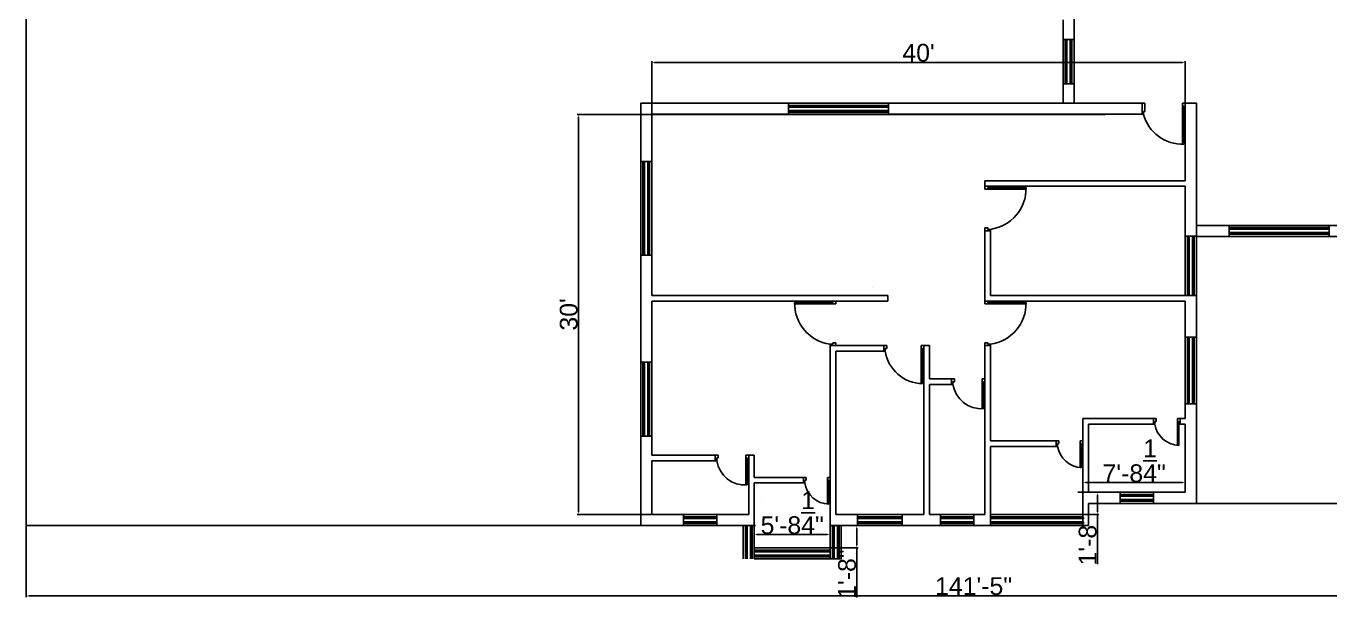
# Model space of a CAD drawing. Header units: inches. Extents: x 7 to 8291, y 3 to 1714.
# Drawn here: x 5171 to 6344, y 240 to 757 of the extents above; entities that cross this region are included whole.
import ezdxf

# ---------------------------------------------------------------- set-up
doc = ezdxf.new("R2010")
doc.units = ezdxf.units.IN
doc.header["$MEASUREMENT"] = 0
doc.layers.add('doors', color=6, linetype='Continuous')
doc.layers.add('windows', color=40, linetype='Continuous')
doc.styles.get("Standard").update_dxf_attribs({"font": 'arial.ttf'})
doc.dimstyles.new('dim', dxfattribs={"dimtxt": 16, "dimasz": 2.5, "dimexe": 1.25, "dimexo": 0.625, "dimtad": 1, "dimlunit": 4, "dimtxsty": 'Standard', "dimcen": 2.5, "dimadec": 0, "dimazin": 0, "dimtfac": 1, "dimtmove": 0, "dimatfit": 3, "dimfxl": 1, "dimarcsym": 0})

# ---------------------------------------------------------------- blocks, each defined once
blk = doc.blocks.new('*D3')
at = {"color": 0, "lineweight": -2, "transparency": 16777216}
for p, q in [((5171.1, 307.2), (5171.1, 243.3)), ((6868.1, 307.2), (6868.1, 243.3)), ((6865.6, 244.5), (5173.6, 244.5))]:
    blk.add_line(p, q, dxfattribs=at)
at = {"color": 0, "transparency": 16777216}
for points in [[(5173.6, 244.9), (5173.6, 244.1), (5171.1, 244.5)], [(6865.6, 244.9), (6865.6, 244.1), (6868.1, 244.5)]]:
    blk.add_solid(points, dxfattribs=at)
at = {"layer": 'Defpoints', "color": 0, "transparency": 16777216}
for p in [(5171.1, 307.8), (6868.1, 307.8), (5171.1, 244.5)]:
    blk.add_point(p, dxfattribs=at)
at = {"color": 0, "transparency": 16777216, "insert": (6023.6, 253.3), "char_height": 16, "attachment_point": 5}
blk.add_mtext('141\'-5"', dxfattribs=at)
blk = doc.blocks.new('*D4')
at = {"color": 0, "lineweight": -2, "transparency": 16777216}
for p, q in [((5733.5, 677.8), (5667, 677.8)), ((5668.2, 675.3), (5668.2, 320.3)), ((5733.5, 317.8), (5667, 317.8))]:
    blk.add_line(p, q, dxfattribs=at)
at = {"color": 0, "transparency": 16777216}
for points in [[(5667.8, 675.3), (5668.6, 675.3), (5668.2, 677.8)], [(5667.8, 320.3), (5668.6, 320.3), (5668.2, 317.8)]]:
    blk.add_solid(points, dxfattribs=at)
at = {"layer": 'Defpoints', "color": 0, "transparency": 16777216}
for p in [(5734.1, 677.8), (5668.2, 317.8), (5734.1, 317.8)]:
    blk.add_point(p, dxfattribs=at)
at = {"color": 0, "transparency": 16777216, "insert": (5659.4, 497.8), "char_height": 16, "attachment_point": 5, "rotation": 90}
blk.add_mtext("30'", dxfattribs=at)
blk = doc.blocks.new('*D5')
at = {"color": 0, "lineweight": -2, "transparency": 16777216}
for p, q in [((5734.1, 678.4), (5734.1, 725.6)), ((5736.6, 724.3), (6211.6, 724.3)), ((6214.1, 678.4), (6214.1, 725.5))]:
    blk.add_line(p, q, dxfattribs=at)
at = {"color": 0, "transparency": 16777216}
for points in [[(5736.6, 724.7), (5736.6, 723.9), (5734.1, 724.3)], [(6211.6, 724.7), (6211.6, 723.9), (6214.1, 724.3)]]:
    blk.add_solid(points, dxfattribs=at)
at = {"layer": 'Defpoints', "color": 0, "transparency": 16777216}
for p in [(6214.1, 724.3), (5734.1, 677.8), (6214.1, 677.8)]:
    blk.add_point(p, dxfattribs=at)
at = {"color": 0, "transparency": 16777216, "insert": (5974.1, 733.1), "char_height": 16, "attachment_point": 5, "rotation": 359.9979}
blk.add_mtext("40'", dxfattribs=at)
blk = doc.blocks.new('*D9')
at = {"color": 0, "lineweight": -2, "transparency": 16777216}
for p, q in [((5826.2, 307.2), (5826.2, 298.6)), ((5894.5, 307.2), (5894.5, 298.6)), ((5828.7, 299.9), (5892, 299.9))]:
    blk.add_line(p, q, dxfattribs=at)
at = {"color": 0, "transparency": 16777216}
for points in [[(5828.7, 300.3), (5828.7, 299.4), (5826.2, 299.9)], [(5892, 300.3), (5892, 299.4), (5894.5, 299.9)]]:
    blk.add_solid(points, dxfattribs=at)
at = {"layer": 'Defpoints', "color": 0, "transparency": 16777216}
for p in [(5826.2, 307.8), (5894.5, 307.8), (5894.5, 299.9)]:
    blk.add_point(p, dxfattribs=at)
at = {"color": 0, "transparency": 16777216, "insert": (5860.4, 319.3), "char_height": 16, "attachment_point": 5}
blk.add_mtext('5\'-8{\\H1x;\\S1/4;}"', dxfattribs=at)
blk = doc.blocks.new('*D10')
at = {"color": 0, "lineweight": -2, "transparency": 16777216}
for p, q in [((5895.2, 307.8), (5919.8, 307.8)), ((5918.5, 305.3), (5918.5, 290.3)), ((5895.2, 287.8), (5919.8, 287.8)), ((5918.5, 287.8), (5918.5, 243))]:
    blk.add_line(p, q, dxfattribs=at)
at = {"color": 0, "transparency": 16777216}
for points in [[(5918.1, 305.3), (5919, 305.3), (5918.5, 307.8)], [(5918.1, 290.3), (5919, 290.3), (5918.5, 287.8)]]:
    blk.add_solid(points, dxfattribs=at)
at = {"layer": 'Defpoints', "color": 0, "transparency": 16777216}
for p in [(5894.5, 307.8), (5894.5, 287.8), (5918.5, 287.8)]:
    blk.add_point(p, dxfattribs=at)
at = {"color": 0, "transparency": 16777216, "insert": (5909.8, 264.2), "char_height": 16, "attachment_point": 5, "rotation": 90}
blk.add_mtext('1\'-8"', dxfattribs=at)
blk = doc.blocks.new('*D11')
at = {"color": 0, "lineweight": -2, "transparency": 16777216}
for p, q in [((6122, 338.4), (6122, 347.8)), ((6211.6, 346.6), (6124.5, 346.6)), ((6214.1, 338.4), (6214.1, 347.8))]:
    blk.add_line(p, q, dxfattribs=at)
at = {"color": 0, "transparency": 16777216}
for points in [[(6124.5, 347), (6124.5, 346.1), (6122, 346.6)], [(6211.6, 347), (6211.6, 346.1), (6214.1, 346.6)]]:
    blk.add_solid(points, dxfattribs=at)
at = {"layer": 'Defpoints', "color": 0, "transparency": 16777216}
for p in [(6122, 346.6), (6122, 337.8), (6214.1, 337.8)]:
    blk.add_point(p, dxfattribs=at)
at = {"color": 0, "transparency": 16777216, "insert": (6168.1, 366), "char_height": 16, "attachment_point": 5}
blk.add_mtext('7\'-8{\\H1x;\\S1/4;}"', dxfattribs=at)
blk = doc.blocks.new('*D12')
at = {"color": 0, "lineweight": -2, "transparency": 16777216}
for p, q in [((6122.7, 337.8), (6136.3, 337.8)), ((6135.1, 335.3), (6135.1, 320.3)), ((6122.7, 317.8), (6136.3, 317.8)), ((6135.1, 317.8), (6135.1, 273))]:
    blk.add_line(p, q, dxfattribs=at)
at = {"color": 0, "transparency": 16777216}
for points in [[(6134.7, 335.3), (6135.5, 335.3), (6135.1, 337.8)], [(6134.7, 320.3), (6135.5, 320.3), (6135.1, 317.8)]]:
    blk.add_solid(points, dxfattribs=at)
at = {"layer": 'Defpoints', "color": 0, "transparency": 16777216}
for p in [(6122.1, 337.8), (6122.1, 317.8), (6135.1, 317.8)]:
    blk.add_point(p, dxfattribs=at)
at = {"color": 0, "transparency": 16777216, "insert": (6126.3, 294.2), "char_height": 16, "attachment_point": 5, "rotation": 90}
blk.add_mtext('1\'-8"', dxfattribs=at)

msp = doc.modelspace()

# ---------------------------------------------------------------- linework, layer by layer
for p, q in [((5171.051, 307.804), (5171.051, 789.707)), ((6104.144, 754.689), (6104.144, 762.689)), ((6114.144, 687.786), (6114.144, 765.483)), ((6104.144, 687.786), (6104.144, 754.689)), ((5734.144, 687.786), (6104.144, 687.786)), ((5734.144, 687.786), (6104.144, 687.786)), ((5734.144, 687.786), (6094.144, 687.786)), ((5734.144, 687.786), (6094.144, 687.786)), ((6104.144, 687.786), (6114.144, 687.786)), ((6104.144, 687.786), (6114.144, 687.786)), ((6104.144, 687.786), (6114.144, 687.786)), ((6104.144, 687.786), (6114.144, 687.786)), ((6114.144, 687.786), (6176.624, 687.786)), ((6114.144, 687.786), (6176.624, 687.786)), ((6114.144, 687.786), (6176.624, 687.786)), ((6114.144, 687.786), (6176.624, 687.786)), ((6175.165, 687.786), (6114.144, 687.786)), ((6175.165, 687.786), (6114.144, 687.786)), ((6175.165, 687.786), (6114.144, 687.786)), ((6175.165, 677.804), (6175.165, 687.786)), ((6175.165, 677.804), (6175.165, 687.786)), ((6214.144, 677.804), (6214.144, 687.786)), ((5734.144, 514.747), (5734.144, 677.804)), ((5734.144, 514.747), (5734.144, 677.804)), ((5734.144, 677.804), (6175.165, 677.804)), ((5734.144, 677.786), (6142.144, 677.786)), ((5734.144, 677.786), (5887.095, 677.786)), ((5913.116, 677.786), (5913.116, 677.804)), ((6094.144, 677.786), (6094.144, 677.804)), ((6104.144, 677.786), (6104.144, 677.804)), ((6214.144, 618.1), (6214.144, 677.804)), ((6224.144, 677.786), (6224.144, 677.804)), ((6224.144, 677.786), (6224.144, 677.804)), ((6224.144, 677.786), (6224.144, 677.804)), ((6224.144, 677.786), (6224.144, 677.804)), ((6033.839, 618.1), (6033.839, 613.1)), ((6038.839, 618.1), (6033.839, 618.1)), ((6038.839, 613.1), (6033.839, 613.1)), ((6038.839, 618.1), (6214.144, 618.1)), ((6038.839, 613.1), (6214.144, 613.1)), ((6127.052, 613.325), (6122.052, 613.325)), ((6214.144, 514.747), (6214.144, 613.1)), ((6368.144, 577.786), (6224.144, 577.786)), ((6033.839, 573.081), (6033.839, 514.747)), ((6038.839, 573.081), (6033.839, 573.081)), ((6038.839, 514.747), (6038.839, 573.081)), ((6368.144, 567.786), (6224.144, 567.786)), ((6368.144, 567.786), (6224.144, 567.786)), ((5734.144, 514.747), (5946.342, 514.747)), ((5734.144, 371.156), (5734.144, 509.747)), ((5734.144, 371.156), (5734.144, 509.747)), ((5894.543, 509.747), (5734.144, 509.747)), ((5894.543, 509.747), (5899.543, 509.747)), ((5946.342, 509.747), (5899.543, 509.747)), ((5946.342, 514.747), (5946.342, 509.747)), ((5946.342, 512.247), (5946.342, 512.247)), ((6033.839, 509.747), (6033.839, 514.747)), ((6033.839, 509.747), (6038.839, 509.747)), ((6038.839, 514.747), (6214.144, 514.747)), ((6127.052, 509.747), (6038.839, 509.747)), ((6214.144, 509.747), (6127.052, 509.747)), ((6214.144, 404.07), (6214.144, 509.747)), ((5899.543, 469.732), (5894.543, 469.732)), ((5942.911, 469.732), (5899.543, 469.732)), ((5942.911, 469.732), (5899.543, 469.732)), ((5942.911, 464.732), (5942.911, 469.732)), ((5978.931, 439.798), (5978.931, 469.732)), ((5983.931, 469.732), (5978.931, 469.732)), ((5983.931, 469.732), (5978.931, 469.732)), ((5978.931, 464.732), (5978.931, 469.732)), ((5983.931, 439.798), (5983.931, 469.732)), ((5983.931, 439.798), (5983.931, 469.732)), ((6033.839, 469.727), (6033.839, 439.798)), ((6033.839, 469.727), (6033.839, 439.798)), ((6038.839, 469.727), (6033.839, 469.727)), ((6038.839, 384.07), (6038.839, 469.727)), ((6038.839, 384.07), (6038.839, 469.727)), ((5942.911, 464.732), (5899.543, 464.732)), ((5942.911, 464.732), (5899.543, 464.732)), ((5978.931, 356.042), (5978.931, 439.798)), ((5978.931, 356.042), (5978.931, 439.798)), ((6003.819, 439.798), (5983.931, 439.798)), ((6003.819, 439.798), (5983.931, 439.798)), ((5983.931, 317.804), (5983.931, 434.798)), ((6003.819, 434.798), (5983.931, 434.798)), ((5983.931, 317.804), (5983.931, 434.798)), ((6003.838, 439.798), (6001.338, 439.798)), ((6003.838, 439.798), (6001.338, 439.798)), ((6001.338, 434.798), (6002.588, 434.798)), ((6001.338, 434.798), (6002.588, 434.798)), ((6003.819, 434.798), (6003.819, 439.798)), ((6033.839, 434.798), (6033.839, 439.798)), ((6033.839, 434.798), (6033.839, 384.07)), ((6033.839, 434.798), (6033.839, 384.07)), ((6185.374, 404.07), (6122.052, 404.07)), ((6122.052, 384.07), (6122.052, 404.07)), ((6185.374, 404.07), (6127.052, 404.07)), ((6127.052, 399.07), (6127.052, 337.804)), ((6185.374, 399.07), (6127.052, 399.07)), ((6160.936, 398.977), (6160.936, 398.994)), ((6184.143, 404.07), (6181.643, 404.07)), ((6181.643, 399.07), (6182.893, 399.07)), ((6185.374, 399.07), (6185.374, 404.07)), ((6214.144, 404.07), (6209.461, 404.07)), ((6209.461, 399.07), (6209.461, 404.07)), ((6209.461, 399.07), (6214.144, 399.07)), ((6214.144, 337.804), (6214.144, 399.07)), ((6033.839, 384.07), (6033.839, 317.804)), ((6038.839, 384.07), (6097.965, 384.07)), ((6038.839, 317.804), (6038.839, 379.07)), ((6038.839, 379.07), (6097.965, 379.07)), ((6092.05, 384.07), (6089.55, 384.07)), ((6089.55, 379.07), (6090.8, 379.07)), ((6097.965, 384.07), (6097.965, 379.07)), ((6122.052, 379.07), (6122.052, 384.07)), ((6122.052, 379.07), (6122.052, 317.804)), ((5791.216, 371.156), (5734.144, 371.156)), ((5734.144, 317.804), (5734.144, 366.156)), ((5791.216, 366.156), (5734.144, 366.156)), ((5734.144, 317.804), (5734.144, 366.156)), ((5791.216, 366.156), (5791.216, 371.156)), ((5826.236, 371.156), (5821.236, 371.156)), ((5821.236, 366.156), (5821.236, 371.156)), ((5826.236, 351.156), (5826.236, 371.156)), ((5978.931, 356.042), (5978.931, 351.042)), ((5978.931, 356.042), (5978.931, 351.042)), ((5826.236, 351.156), (5870.456, 351.156)), ((5826.236, 346.156), (5870.456, 346.156)), ((5870.456, 351.156), (5870.456, 346.156)), ((5978.931, 317.804), (5978.931, 351.042)), ((5832.79, 333.254), (5832.79, 333.272)), ((6127.052, 337.804), (6117.295, 337.804)), ((6127.052, 337.804), (6214.144, 337.804)), ((6214.144, 337.804), (6188.777, 337.804)), ((5734.144, 317.804), (5821.236, 317.804)), ((5821.236, 320.304), (5821.236, 317.804)), ((5826.236, 307.804), (5826.236, 317.804)), ((5894.543, 307.804), (5894.543, 320.304)), ((5899.543, 317.804), (5978.931, 317.804)), ((5983.931, 317.804), (6033.839, 317.804)), ((6122.052, 317.804), (6038.839, 317.804)), ((6154.443, 327.804), (6127.052, 327.804)), ((6127.052, 327.804), (6127.052, 307.804)), ((6188.777, 327.804), (6154.443, 327.804)), ((6188.777, 327.804), (6224.144, 327.804)), ((6188.777, 327.804), (6224.144, 327.804)), ((6224.144, 327.804), (6368.144, 327.804)), ((5724.144, 307.804), (5171.051, 307.804)), ((5724.144, 307.804), (5816.236, 307.804)), ((5724.144, 307.804), (5816.236, 307.804)), ((5724.144, 307.804), (5816.236, 307.804)), ((5724.144, 307.804), (5816.236, 307.804)), ((5816.236, 307.804), (5816.236, 277.804)), ((5826.236, 307.804), (5826.236, 287.804)), ((5894.543, 307.804), (5894.543, 287.804)), ((5894.543, 307.804), (5894.543, 277.804)), ((5904.543, 307.804), (5904.543, 287.804)), ((5904.543, 307.804), (5904.543, 287.804)), ((6122.052, 307.804), (6127.052, 307.804)), ((5904.543, 287.804), (5904.543, 277.804)), ((5894.543, 277.804), (5904.543, 277.804)), ((5894.543, 277.804), (5904.543, 277.804))]:
    msp.add_line(p, q)
for points in [[(6104.144, 687.786), (5724.144, 687.786), (5724.144, 307.804), (5827.321, 307.804)], [(6104.144, 687.786), (5724.144, 687.786), (5724.144, 307.804), (5827.321, 307.804)], [(5816.236, 307.804), (5724.144, 307.804), (5724.144, 687.786), (6094.144, 687.786)], [(6094.144, 687.786), (5724.144, 687.786), (5724.144, 307.804), (5816.236, 307.804)], [(6094.144, 687.786), (5724.144, 687.786), (5724.144, 307.804), (5816.236, 307.804)], [(6094.144, 687.786), (5724.144, 687.786), (5724.144, 307.804), (5816.236, 307.804)], [(5816.236, 307.804), (5724.144, 307.804), (5724.144, 687.786), (6094.144, 687.786)], [(6094.144, 687.786), (5724.144, 687.786), (5724.144, 307.804), (5816.236, 307.804)], [(6094.144, 687.786), (5724.144, 687.786), (5724.144, 307.804), (5816.236, 307.804)], [(6094.144, 687.786), (5724.144, 687.786), (5724.144, 307.804), (5816.236, 307.804)], [(6176.624, 687.786), (6114.144, 687.786)], [(6176.624, 687.786), (6114.144, 687.786)], [(6176.624, 687.786), (6114.144, 687.786)], [(6176.624, 687.786), (6114.144, 687.786)], [(6176.624, 687.786), (6114.144, 687.786)], [(6176.624, 687.786), (6114.144, 687.786)], [(6176.624, 687.786), (6114.144, 687.786)], [(6176.624, 687.786), (6114.144, 687.786)], [(6211.644, 687.786), (6224.144, 687.786), (6224.144, 577.786)], [(6224.144, 327.804), (6224.144, 687.786), (6211.644, 687.786)], [(6224.144, 327.804), (6224.144, 687.786), (6211.644, 687.786)], [(6224.144, 327.804), (6224.144, 687.786), (6211.644, 687.786)], [(6224.144, 327.804), (6224.144, 687.786), (6211.644, 687.786)], [(6224.144, 327.804), (6224.144, 687.786), (6211.644, 687.786)], [(6224.144, 327.804), (6224.144, 687.786), (6211.644, 687.786)], [(6224.144, 327.804), (6224.144, 687.786), (6211.644, 687.786)], [(6224.144, 327.804), (6224.144, 687.786), (6211.644, 687.786)], [(6214.144, 687.786), (6224.144, 687.786), (6224.144, 327.804)], [(6224.144, 327.804), (6224.144, 687.786), (6214.144, 687.786)], [(6224.144, 327.804), (6224.144, 687.786), (6214.144, 687.786)], [(6224.144, 327.804), (6224.144, 687.786), (6214.144, 687.786)], [(6214.144, 687.786), (6224.144, 687.786), (6224.144, 327.804)], [(6224.144, 327.804), (6224.144, 687.786), (6214.144, 687.786)], [(6214.144, 687.786), (6224.144, 687.786), (6224.144, 327.804)], [(6224.144, 327.804), (6224.144, 687.786), (6214.144, 687.786)], [(6224.144, 327.804), (6224.144, 687.786), (6214.144, 687.786)], [(6224.144, 327.804), (6224.144, 687.786), (6214.144, 687.786)], [(5734.144, 514.747), (5734.144, 677.804), (6175.165, 677.804)], [(6142.144, 677.786), (5734.144, 677.786), (5734.144, 514.747)], [(6142.144, 677.786), (5734.144, 677.786), (5734.144, 514.747)], [(6214.144, 677.804), (6214.144, 618.1)], [(6214.144, 618.1), (6214.144, 677.786)], [(6214.144, 514.747), (6214.144, 613.1)], [(6214.144, 613.1), (6214.144, 514.747)], [(6214.144, 514.747), (6214.144, 613.1)], [(5734.144, 509.747), (5734.144, 371.156)], [(5734.144, 371.156), (5734.144, 509.747)], [(5734.144, 509.747), (5734.144, 371.156)], [(6214.144, 404.07), (6214.144, 509.747)], [(6214.144, 509.747), (6214.144, 404.07)], [(6214.144, 404.07), (6214.144, 509.747)], [(5894.543, 371.156), (5894.543, 469.732)], [(5894.543, 371.156), (5894.543, 469.732)], [(5899.543, 356.042), (5899.543, 464.732)], [(5899.543, 356.042), (5899.543, 464.732)], [(5724.144, 437.786), (5724.144, 307.804), (5816.236, 307.804)], [(5724.144, 437.786), (5724.144, 307.804), (5816.236, 307.804)], [(5724.144, 437.786), (5724.144, 307.804), (5816.236, 307.804)], [(5724.144, 437.786), (5724.144, 307.804), (5816.236, 307.804)], [(6214.144, 337.804), (6214.144, 399.07)], [(6214.144, 399.07), (6214.144, 337.804)], [(6214.144, 337.804), (6214.144, 399.07)], [(5734.144, 366.156), (5734.144, 317.804), (5821.236, 317.804)], [(5821.236, 317.804), (5734.144, 317.804), (5734.144, 366.156)], [(5734.144, 366.156), (5734.144, 317.804), (5821.236, 317.804)], [(5734.144, 366.156), (5734.144, 317.804), (5821.236, 317.804)], [(5734.144, 366.156), (5734.144, 317.804), (5821.236, 317.804)], [(5821.236, 320.304), (5821.236, 371.156)], [(5894.543, 320.304), (5894.543, 371.156)], [(5899.543, 317.804), (5899.543, 356.042)], [(5826.236, 317.804), (5826.236, 346.156)], [(5899.543, 317.804), (5978.931, 317.804)], [(5978.931, 317.804), (5899.543, 317.804)], [(5899.543, 317.804), (5978.931, 317.804)], [(5983.931, 317.804), (6033.839, 317.804)], [(6033.839, 317.804), (5983.931, 317.804)], [(5983.931, 317.804), (6033.839, 317.804)], [(6127.052, 307.804), (5904.543, 307.804)], [(5904.543, 307.804), (6127.052, 307.804)], [(5904.543, 307.804), (6127.052, 307.804)], [(5904.543, 307.804), (6127.052, 307.804)], [(5904.543, 307.804), (6122.052, 307.804)], [(5904.543, 307.804), (6122.052, 307.804)], [(5904.543, 307.804), (6122.052, 307.804)], [(5904.543, 307.804), (6122.052, 307.804)]]:
    msp.add_lwpolyline(points)
msp.add_arc((6178.144, 677.804), 36, 180, 180.027856)
at = {"layer": 'doors', "color": 215, "true_color": 0xa953a0}
for p, q in [((6175.165, 677.804), (6175.165, 687.786)), ((6175.165, 677.804), (6175.165, 687.786)), ((6177.665, 687.786), (6175.165, 687.786)), ((6177.665, 680.304), (6177.665, 687.786)), ((6211.644, 659.035), (6211.644, 687.786)), ((6211.644, 650.862), (6211.644, 687.786)), ((6211.644, 687.786), (6214.144, 687.786)), ((6212.894, 685.286), (6211.644, 685.286)), ((6212.894, 685.286), (6211.644, 685.286)), ((6212.894, 659.071), (6212.894, 685.286)), ((6212.894, 650.84), (6212.894, 685.286)), ((6214.144, 682.786), (6214.144, 687.786)), ((6175.165, 677.804), (6176.415, 677.804)), ((6176.415, 677.804), (6176.415, 680.304)), ((6176.415, 680.304), (6177.665, 680.304)), ((6038.839, 613.1), (6033.839, 613.1)), ((6033.839, 610.6), (6033.839, 613.1)), ((6033.839, 613.1), (6038.839, 613.1)), ((6033.839, 610.6), (6033.839, 613.1)), ((6038.839, 613.1), (6033.839, 613.1)), ((6062.59, 610.6), (6033.839, 610.6)), ((6070.763, 610.6), (6033.839, 610.6)), ((6062.554, 611.85), (6036.339, 611.85)), ((6036.339, 611.85), (6036.339, 610.6)), ((6070.785, 611.85), (6036.339, 611.85)), ((6036.339, 611.85), (6036.339, 610.6)), ((6038.839, 611.85), (6038.839, 613.1)), ((6038.839, 613.1), (6038.839, 611.85)), ((6036.339, 575.581), (6033.839, 575.581)), ((6033.839, 575.581), (6033.839, 573.081)), ((6036.339, 574.331), (6036.339, 575.581)), ((6038.839, 573.081), (6033.839, 573.081)), ((6038.839, 574.331), (6036.339, 574.331)), ((6038.839, 573.081), (6038.839, 574.331)), ((5862.596, 508.497), (5897.043, 508.497)), ((5862.619, 507.247), (5899.543, 507.247)), ((5870.791, 507.247), (5899.543, 507.247)), ((5870.828, 508.497), (5897.043, 508.497)), ((5894.543, 509.747), (5899.543, 509.747)), ((5897.043, 508.497), (5897.043, 507.247)), ((5897.043, 508.497), (5897.043, 507.247)), ((5899.543, 507.247), (5899.543, 509.747)), ((6033.839, 507.247), (6033.839, 509.747)), ((6038.839, 509.747), (6033.839, 509.747)), ((6062.59, 507.247), (6033.839, 507.247)), ((6070.763, 507.247), (6033.839, 507.247)), ((6062.554, 508.497), (6036.339, 508.497)), ((6036.339, 508.497), (6036.339, 507.247)), ((6070.785, 508.497), (6036.339, 508.497)), ((6036.339, 508.497), (6036.339, 507.247)), ((5894.543, 470.977), (5897.043, 470.977)), ((5894.543, 469.727), (5894.543, 470.977)), ((5894.543, 470.977), (5897.043, 470.977)), ((5894.543, 469.727), (5894.543, 470.977)), ((5894.543, 469.727), (5899.543, 469.727)), ((5894.543, 469.727), (5899.543, 469.727)), ((5897.043, 472.227), (5899.543, 472.227)), ((5897.043, 470.977), (5897.043, 472.227)), ((5897.043, 472.227), (5899.543, 472.227)), ((5897.043, 470.977), (5897.043, 472.227)), ((5899.543, 472.227), (5899.543, 469.727)), ((5899.543, 472.227), (5899.543, 469.727)), ((5942.911, 464.732), (5942.911, 469.732)), ((5945.411, 469.732), (5942.911, 469.732)), ((5942.911, 464.732), (5942.911, 469.732)), ((5945.411, 469.732), (5942.911, 469.732)), ((5945.411, 467.232), (5945.411, 469.732)), ((5945.411, 467.232), (5945.411, 469.732)), ((5945.411, 467.232), (5945.411, 469.732)), ((5945.411, 467.232), (5945.411, 469.732)), ((5976.431, 435.605), (5976.431, 469.732)), ((5976.431, 469.732), (5978.931, 469.732)), ((5976.431, 435.605), (5976.431, 469.732)), ((5976.431, 469.732), (5978.931, 469.732)), ((5978.931, 464.732), (5978.931, 469.732)), ((5978.931, 464.732), (5978.931, 469.732)), ((6036.339, 472.227), (6033.839, 472.227)), ((6033.839, 472.227), (6033.839, 469.727)), ((6036.339, 472.227), (6033.839, 472.227)), ((6033.839, 472.227), (6033.839, 469.727)), ((6038.839, 469.727), (6033.839, 469.727)), ((6038.839, 469.727), (6033.839, 469.727)), ((6036.339, 470.977), (6036.339, 472.227)), ((6036.339, 470.977), (6036.339, 472.227)), ((6038.839, 470.977), (6036.339, 470.977)), ((6038.839, 470.977), (6036.339, 470.977)), ((6038.839, 469.727), (6038.839, 470.977)), ((6038.839, 469.727), (6038.839, 470.977)), ((5942.911, 464.732), (5944.161, 464.732)), ((5942.911, 464.732), (5944.161, 464.732)), ((5944.161, 464.732), (5944.161, 467.232)), ((5944.161, 464.732), (5944.161, 467.232)), ((5944.161, 467.232), (5945.411, 467.232)), ((5944.161, 464.732), (5944.161, 467.232)), ((5944.161, 464.732), (5944.161, 467.232)), ((5944.161, 467.232), (5945.411, 467.232)), ((5977.681, 467.232), (5976.431, 467.232)), ((5977.681, 467.232), (5976.431, 467.232)), ((5977.681, 435.569), (5977.681, 467.232)), ((5977.681, 435.569), (5977.681, 467.232)), ((6003.819, 434.798), (6003.819, 439.798)), ((6006.319, 439.798), (6003.819, 439.798)), ((6003.819, 434.798), (6003.819, 439.798)), ((6003.819, 434.798), (6005.069, 434.798)), ((6005.069, 434.798), (6005.069, 437.298)), ((6005.069, 434.798), (6005.069, 437.298)), ((6005.069, 437.298), (6006.319, 437.298)), ((6005.069, 434.798), (6005.069, 437.298)), ((6005.069, 434.798), (6005.069, 437.298)), ((6005.069, 437.298), (6006.319, 437.298)), ((6006.319, 437.298), (6006.319, 439.798)), ((6006.319, 437.298), (6006.319, 439.798)), ((6006.319, 437.298), (6006.319, 439.798)), ((6006.319, 437.298), (6006.319, 439.798)), ((6031.339, 412.921), (6031.339, 439.798)), ((6031.339, 439.798), (6033.839, 439.798)), ((6031.339, 412.921), (6031.339, 439.798)), ((6031.339, 439.798), (6033.839, 439.798)), ((6032.589, 437.298), (6031.339, 437.298)), ((6032.589, 437.298), (6031.339, 437.298)), ((6032.589, 437.298), (6031.339, 437.298)), ((6032.589, 437.298), (6031.339, 437.298)), ((6032.589, 437.298), (6031.339, 437.298)), ((6032.589, 437.298), (6031.339, 437.298)), ((6032.589, 412.986), (6032.589, 437.298)), ((6032.589, 412.986), (6032.589, 437.298)), ((6033.839, 434.798), (6033.839, 439.798)), ((6033.839, 434.798), (6033.839, 439.798)), ((6187.874, 404.07), (6185.374, 404.07)), ((6185.374, 404.07), (6185.374, 399.07)), ((6186.624, 399.07), (6185.374, 399.07)), ((6186.624, 399.07), (6186.624, 401.57)), ((6186.624, 401.57), (6187.874, 401.57)), ((6187.874, 401.57), (6187.874, 404.07)), ((6206.961, 404.07), (6209.461, 404.07)), ((6206.961, 401.57), (6206.961, 404.07)), ((6206.961, 404.07), (6206.961, 380.096)), ((6208.211, 401.57), (6206.961, 401.57)), ((6208.211, 399.07), (6208.211, 401.57)), ((6209.461, 399.07), (6208.211, 399.07)), ((6208.211, 380.015), (6208.211, 399.07)), ((6209.461, 404.07), (6209.461, 399.07)), ((6100.465, 384.07), (6097.965, 384.07)), ((6097.965, 384.07), (6097.965, 379.07)), ((6099.215, 379.07), (6097.965, 379.07)), ((6099.215, 379.07), (6099.215, 381.57)), ((6099.215, 381.57), (6100.465, 381.57)), ((6100.465, 381.57), (6100.465, 384.07)), ((6119.552, 384.07), (6122.052, 384.07)), ((6119.552, 381.57), (6119.552, 384.07)), ((6119.552, 384.07), (6119.552, 360.096)), ((6120.802, 381.57), (6119.552, 381.57)), ((6120.802, 379.07), (6120.802, 381.57)), ((6122.052, 379.07), (6120.802, 379.07)), ((6120.802, 360.015), (6120.802, 379.07)), ((6122.052, 384.07), (6122.052, 379.07)), ((6206.961, 380.096), (6208.211, 380.015)), ((5791.216, 366.156), (5791.216, 371.156)), ((5793.716, 371.156), (5791.216, 371.156)), ((5791.216, 366.156), (5792.466, 366.156)), ((5792.466, 366.156), (5792.466, 368.656)), ((5792.466, 366.156), (5792.466, 368.656)), ((5792.466, 368.656), (5793.716, 368.656)), ((5793.716, 368.656), (5793.716, 371.156)), ((5793.716, 368.656), (5793.716, 371.156)), ((5818.736, 347.199), (5818.736, 371.156)), ((5818.736, 344.279), (5818.736, 371.156)), ((5818.736, 371.156), (5821.236, 371.156)), ((5819.986, 368.656), (5818.736, 368.656)), ((5819.986, 368.656), (5818.736, 368.656)), ((5819.986, 347.101), (5819.986, 368.656)), ((5819.986, 344.344), (5819.986, 368.656)), ((5821.236, 366.156), (5819.986, 366.156)), ((5819.986, 366.156), (5821.236, 366.156)), ((5821.236, 371.156), (5821.236, 366.156)), ((5821.236, 366.156), (5821.236, 371.156)), ((6119.552, 360.096), (6120.802, 360.015)), ((5872.956, 351.156), (5870.456, 351.156)), ((5872.956, 351.156), (5870.456, 351.156)), ((5870.456, 351.156), (5870.456, 346.156)), ((5871.706, 346.156), (5870.456, 346.156)), ((5871.706, 346.156), (5871.706, 348.656)), ((5871.706, 348.656), (5872.956, 348.656)), ((5872.956, 348.656), (5872.956, 351.156)), ((5894.543, 351.156), (5892.043, 351.156)), ((5892.043, 327.182), (5892.043, 351.156)), ((5892.043, 351.156), (5894.543, 351.156)), ((5894.543, 351.156), (5892.043, 351.156)), ((5892.043, 327.199), (5892.043, 351.156)), ((5893.293, 348.656), (5892.043, 348.656)), ((5893.293, 348.656), (5892.043, 348.656)), ((5893.293, 327.101), (5893.293, 348.656)), ((5893.293, 327.101), (5893.293, 348.656)), ((5893.293, 346.156), (5894.543, 346.156))]:
    msp.add_line(p, q, dxfattribs=at)
at = {"layer": 'doors'}
for p, q in [((6211.644, 687.786), (6214.144, 687.786)), ((6211.644, 687.786), (6214.144, 687.786)), ((6214.144, 677.786), (6214.144, 687.786)), ((6214.144, 687.786), (6214.144, 682.786)), ((6214.144, 677.786), (6212.894, 677.786)), ((5899.543, 509.747), (5894.543, 509.747)), ((5899.543, 507.247), (5899.543, 509.747)), ((6033.839, 509.747), (6033.839, 507.247)), ((6033.839, 507.247), (6033.839, 509.747)), ((6033.839, 509.747), (6038.839, 509.747)), ((6038.839, 508.497), (6038.839, 509.747)), ((6038.839, 509.747), (6038.839, 508.497)), ((5978.931, 464.732), (5977.681, 464.732)), ((5978.931, 464.732), (5977.681, 464.732)), ((6033.839, 439.798), (6031.339, 439.798)), ((6031.339, 415.824), (6031.339, 439.798)), ((6031.339, 439.798), (6033.839, 439.798)), ((6033.839, 439.798), (6031.339, 439.798)), ((6031.339, 415.841), (6031.339, 439.798)), ((6033.839, 439.798), (6031.339, 439.798)), ((6031.339, 415.824), (6031.339, 439.798)), ((6031.339, 439.798), (6033.839, 439.798)), ((6033.839, 439.798), (6031.339, 439.798)), ((6031.339, 415.841), (6031.339, 439.798)), ((6032.589, 415.743), (6032.589, 437.298)), ((6032.589, 415.743), (6032.589, 437.298)), ((6032.589, 415.743), (6032.589, 437.298)), ((6032.589, 415.743), (6032.589, 437.298)), ((6033.839, 434.798), (6032.589, 434.798)), ((6033.839, 434.798), (6032.589, 434.798)), ((6032.589, 434.798), (6033.839, 434.798)), ((6033.839, 434.798), (6032.589, 434.798)), ((6033.839, 434.798), (6032.589, 434.798)), ((6032.589, 434.798), (6033.839, 434.798)), ((6033.839, 439.798), (6033.839, 434.798)), ((6033.839, 439.798), (6033.839, 434.798)), ((6033.839, 439.798), (6033.839, 434.798)), ((6033.839, 439.798), (6033.839, 434.798)), ((6185.374, 404.07), (6187.874, 404.07)), ((6206.961, 380.096), (6206.961, 404.07)), ((6206.961, 380.113), (6206.961, 404.07)), ((6208.211, 401.57), (6206.961, 401.57)), ((6208.211, 401.57), (6206.961, 401.57)), ((6208.211, 380.015), (6208.211, 401.57)), ((6208.211, 380.015), (6208.211, 401.57)), ((6209.461, 399.07), (6208.211, 399.07)), ((6209.461, 399.07), (6208.211, 399.07)), ((6208.211, 399.07), (6209.461, 399.07)), ((6209.461, 404.07), (6209.461, 399.07)), ((6209.461, 404.07), (6209.461, 399.07)), ((6097.965, 384.07), (6100.465, 384.07)), ((6119.552, 360.096), (6119.552, 384.07)), ((6119.552, 360.113), (6119.552, 384.07)), ((6120.802, 381.57), (6119.552, 381.57)), ((6120.802, 381.57), (6119.552, 381.57)), ((6120.802, 360.015), (6120.802, 381.57)), ((6120.802, 360.015), (6120.802, 381.57)), ((6122.052, 379.07), (6120.802, 379.07)), ((6122.052, 379.07), (6120.802, 379.07)), ((6120.802, 379.07), (6122.052, 379.07)), ((6122.052, 384.07), (6122.052, 379.07)), ((6122.052, 384.07), (6122.052, 379.07)), ((5894.543, 346.156), (5893.293, 346.156)), ((5894.543, 346.156), (5893.293, 346.156)), ((5894.543, 351.156), (5894.543, 346.156)), ((5894.543, 351.156), (5894.543, 346.156))]:
    msp.add_line(p, q, dxfattribs=at)
at = {"layer": 'doors', "color": 215, "true_color": 0xa953a0}
for points in [[(6038.839, 611.85), (6038.839, 613.1)], [(5894.543, 508.497), (5894.543, 509.747)], [(5894.543, 508.497), (5894.543, 509.747)], [(6038.839, 508.497), (6038.839, 509.747)], [(5899.543, 469.727), (5899.543, 471.672)], [(5899.543, 469.727), (5899.543, 471.672)], [(5977.681, 464.732), (5978.931, 464.732)], [(5977.681, 464.732), (5978.931, 464.732)], [(6032.589, 434.798), (6033.839, 434.798)], [(6032.589, 434.798), (6033.839, 434.798)], [(5819.986, 366.156), (5821.236, 366.156)]]:
    msp.add_lwpolyline(points, dxfattribs=at)
at = {"layer": 'doors'}
msp.add_lwpolyline([(5899.543, 507.247), (5899.543, 509.747)], dxfattribs=at)
at = {"layer": 'doors', "color": 215, "true_color": 0xa953a0}
for centre, radius, start, end in [((6212.044, 687.848), 37.018, 195.743497, 271.314978), ((6033.777, 611.001), 37.018, 277.858904, 1.314978), ((5899.604, 507.647), 37.018, 178.685022, 262.141096), ((6033.777, 507.647), 37.018, 277.858904, 1.314978), ((5978.035, 469.821), 34.254, 188.544757, 269.407151), ((5978.035, 469.821), 34.254, 188.544757, 269.407151), ((6030.613, 438.759), 25.849, 188.815585, 274.384909), ((6030.613, 438.759), 25.849, 188.815585, 274.384909), ((6209.058, 402.729), 22.73, 189.265473, 267.865723), ((6121.648, 382.729), 22.73, 189.265473, 267.865723), ((5818.01, 370.117), 25.849, 188.815585, 274.384909), ((5894.139, 349.815), 22.73, 189.265473, 267.865723)]:
    msp.add_arc(centre, radius, start, end, dxfattribs=at)
at = {"layer": 'windows'}
for p, q in [((6104.137, 745.112), (6114.137, 745.112)), ((5857.095, 677.786), (5857.095, 687.786)), ((5887.095, 677.786), (5887.095, 677.804)), ((5917.095, 677.786), (5917.095, 677.804)), ((6343.618, 567.891), (6343.618, 567.909)), ((5933.066, 521.739), (5933.066, 521.756)), ((6214.144, 477.247), (6224.144, 477.247)), ((6214.144, 477.247), (6224.144, 477.247)), ((6214.144, 417.247), (6224.144, 417.247)), ((6214.144, 417.247), (6224.144, 417.247)), ((6155.597, 337.804), (6155.597, 327.804)), ((5762.736, 317.804), (5762.736, 307.804)), ((5959.236, 307.804), (5959.236, 317.804)), ((5993.926, 307.804), (5993.926, 317.804)), ((6038.839, 317.804), (6122.052, 317.804)), ((6188.777, 327.804), (6154.443, 327.804)), ((5816.236, 277.804), (5816.236, 307.804)), ((5816.236, 307.804), (5826.236, 307.804)), ((5826.236, 277.804), (5826.236, 307.804)), ((5826.236, 277.804), (5826.236, 307.804)), ((5894.543, 277.804), (5894.543, 307.804)), ((5894.543, 307.804), (5904.543, 307.804)), ((5904.543, 277.804), (5904.543, 307.804)), ((5904.543, 277.804), (5904.543, 307.804)), ((5968.023, 307.804), (5933.688, 307.804)), ((6095.605, 307.804), (6061.27, 307.804)), ((5826.236, 296.792), (5826.236, 277.804)), ((5904.543, 296.792), (5904.543, 277.804)), ((5826.236, 287.804), (5894.543, 287.804)), ((5894.543, 290.304), (5894.543, 277.804)), ((5904.543, 287.804), (5904.543, 277.804)), ((5826.236, 277.804), (5894.543, 277.804)), ((5826.236, 277.804), (5894.543, 277.804)), ((5883.531, 277.804), (5849.196, 277.804))]:
    msp.add_line(p, q, dxfattribs=at)
at = {"layer": 'windows', "color": 31, "true_color": 0xfecc66}
for p, q in [((6114.137, 745.112), (6104.137, 745.112)), ((6104.137, 705.114), (6114.137, 705.114)), ((5857.095, 677.786), (5857.095, 687.786)), ((5947.095, 677.786), (5947.095, 687.786)), ((5734.144, 635.247), (5724.144, 635.247)), ((5734.144, 635.247), (5724.144, 635.247)), ((6253.618, 567.891), (6253.618, 577.891)), ((6343.618, 567.891), (6343.618, 577.891)), ((6214.144, 568.15), (6224.144, 568.15)), ((5734.144, 551.247), (5724.144, 551.247)), ((6214.144, 514.747), (6224.144, 514.747)), ((5734.144, 454.991), (5724.144, 454.991)), ((5734.144, 388.269), (5724.144, 388.269)), ((6155.597, 327.804), (6155.597, 337.804)), ((6185.597, 337.804), (6185.597, 327.804)), ((5762.736, 307.804), (5762.736, 317.804)), ((5792.736, 317.804), (5792.736, 307.804)), ((5919.238, 307.804), (5919.238, 317.804)), ((5959.236, 317.804), (5959.236, 307.804)), ((5993.926, 307.804), (5993.926, 317.804)), ((6023.926, 317.804), (6023.926, 307.804)), ((6038.839, 317.804), (6038.839, 307.804)), ((6122.052, 317.804), (6122.052, 307.804)), ((5816.236, 307.804), (5826.236, 307.804)), ((5894.543, 307.804), (5904.543, 307.804)), ((5894.543, 287.804), (5894.543, 277.804)), ((5904.543, 277.804), (5904.543, 287.804)), ((5904.543, 277.804), (5894.543, 277.804))]:
    msp.add_line(p, q, dxfattribs=at)
for points in [[(6106.137, 745.112), (6106.137, 705.114)], [(6107.637, 745.112), (6107.637, 705.114)], [(6110.637, 745.112), (6110.637, 705.114)], [(6112.137, 745.112), (6112.137, 705.114)], [(5947.095, 685.786), (5857.095, 685.786)], [(5947.095, 684.286), (5857.095, 684.286)], [(5947.095, 681.286), (5857.095, 681.286)], [(5947.095, 679.786), (5857.095, 679.786)], [(5726.144, 635.247), (5726.144, 551.247)], [(5727.644, 635.247), (5727.644, 551.247)], [(5730.644, 635.247), (5730.644, 551.247)], [(5732.144, 635.247), (5732.144, 551.247)], [(6253.618, 575.891), (6343.618, 575.891)], [(6216.144, 568.15), (6216.144, 514.747)], [(6217.644, 568.15), (6217.644, 514.747)], [(6220.644, 568.15), (6220.644, 514.747)], [(6222.144, 568.15), (6222.144, 514.747)], [(6253.618, 574.391), (6343.618, 574.391)], [(6253.618, 571.391), (6343.618, 571.391)], [(6253.618, 569.891), (6343.618, 569.891)], [(6216.144, 477.247), (6216.144, 417.247)], [(6216.144, 477.247), (6216.144, 417.247)], [(6217.644, 477.247), (6217.644, 417.247)], [(6217.644, 477.247), (6217.644, 417.247)], [(6220.644, 477.247), (6220.644, 417.247)], [(6220.644, 477.247), (6220.644, 417.247)], [(6222.144, 477.247), (6222.144, 417.247)], [(6222.144, 477.247), (6222.144, 417.247)], [(5726.144, 454.991), (5726.144, 421.565)], [(5726.144, 454.991), (5726.144, 388.269)], [(5727.644, 454.991), (5727.644, 421.565)], [(5727.644, 454.991), (5727.644, 388.269)], [(5730.644, 454.991), (5730.644, 421.565)], [(5730.644, 454.991), (5730.644, 388.269)], [(5732.144, 454.991), (5732.144, 421.565)], [(5732.144, 454.991), (5732.144, 388.269)], [(6185.597, 335.804), (6155.597, 335.804)], [(6185.597, 334.304), (6155.597, 334.304)], [(6185.597, 331.304), (6155.597, 331.304)], [(6185.597, 329.804), (6155.597, 329.804)], [(5792.736, 315.804), (5762.736, 315.804)], [(5792.736, 314.304), (5762.736, 314.304)], [(5792.736, 311.304), (5762.736, 311.304)], [(5792.736, 309.804), (5762.736, 309.804)], [(5818.236, 307.804), (5818.236, 277.804)], [(5819.736, 307.804), (5819.736, 277.804)], [(5822.736, 307.804), (5822.736, 277.804)], [(5824.236, 307.804), (5824.236, 277.804)], [(5896.543, 307.804), (5896.543, 277.804)], [(5898.043, 307.804), (5898.043, 277.804)], [(5901.043, 307.804), (5901.043, 277.804)], [(5902.543, 307.804), (5902.543, 277.804)], [(5959.236, 315.804), (5919.238, 315.804)], [(5959.236, 314.304), (5919.238, 314.304)], [(5959.236, 311.304), (5919.238, 311.304)], [(5959.236, 309.804), (5919.238, 309.804)], [(6023.926, 315.804), (5993.926, 315.804)], [(6023.926, 314.304), (5993.926, 314.304)], [(6023.926, 311.304), (5993.926, 311.304)], [(6023.926, 309.804), (5993.926, 309.804)], [(6122.052, 315.804), (6038.839, 315.804)], [(6122.052, 314.304), (6038.839, 314.304)], [(6122.052, 311.304), (6038.839, 311.304)], [(6122.052, 309.804), (6038.839, 309.804)], [(5894.543, 285.804), (5826.236, 285.804)], [(5894.543, 284.304), (5826.236, 284.304)], [(5894.543, 281.304), (5826.236, 281.304)], [(5894.543, 279.804), (5826.236, 279.804)]]:
    msp.add_lwpolyline(points, dxfattribs=at)
at = {"layer": 'windows'}
for points in [[(6104.137, 705.114), (6114.137, 705.114)], [(5734.144, 472.413), (5734.144, 388.269)], [(5919.238, 307.804), (5919.238, 317.804)], [(6038.839, 317.804), (6122.052, 317.804)], [(6122.052, 317.804), (6038.839, 317.804)], [(6038.839, 317.804), (6122.052, 317.804)], [(5816.236, 277.804), (5816.236, 307.804)], [(5816.236, 307.804), (5816.236, 277.804)], [(5816.236, 277.804), (5816.236, 307.804)], [(5816.236, 277.804), (5816.236, 307.804)], [(5894.543, 277.804), (5894.543, 307.804)], [(5894.543, 307.804), (5894.543, 277.804)], [(5894.543, 277.804), (5894.543, 307.804)], [(5894.543, 277.804), (5894.543, 307.804)], [(5826.236, 287.804), (5894.543, 287.804)], [(5894.543, 287.804), (5826.236, 287.804)], [(5826.236, 287.804), (5894.543, 287.804)], [(5826.236, 287.804), (5894.543, 287.804)]]:
    msp.add_lwpolyline(points, dxfattribs=at)

# ---------------------------------------------------------------- dimensions: what is measured, and where the dimension line sits
dim = msp.add_aligned_dim(p1=(5734.144, 677.804), p2=(6214.144, 677.786), distance=46.503, dimstyle='dim')
dim.commit()
dim.dimension.update_dxf_attribs({"geometry": '*D5', "text_midpoint": (5974.146, 733.092)})
for base, p1, p2, picture, middle in [((5668.224, 317.804), (5734.144, 677.786), (5734.144, 317.804), '*D4', (5659.424, 497.795)), ((6135.083, 317.804), (6122.052, 337.804), (6122.052, 317.804), '*D12', (6126.289, 294.166)), ((5918.55, 287.804), (5894.543, 307.804), (5894.543, 287.804), '*D10', (5909.756, 264.166))]:
    dim = msp.add_linear_dim(base=base, p1=p1, p2=p2, angle=90, dimstyle='dim')
    dim.commit()
    dim.dimension.update_dxf_attribs({"geometry": picture, "text_midpoint": middle})
for base, p1, p2, picture, middle in [((6121.969, 346.5501), (6214.1439, 337.8036), (6121.969, 337.8036), '*D11', (6168.0565, 366.011)), ((5894.543, 299.86), (5826.236, 307.804), (5894.543, 307.804), '*D9', (5860.389, 319.321))]:
    dim = msp.add_linear_dim(base=base, p1=p1, p2=p2, dimstyle='dim')
    dim.commit()
    dim.dimension.update_dxf_attribs({"geometry": picture, "text_midpoint": middle})
dim = msp.add_linear_dim(base=(5171.051, 244.509), p1=(6868.144, 307.804), p2=(5171.051, 307.804), dimstyle='dim')
dim.commit()
dim.dimension.update_dxf_attribs({"geometry": '*D3', "text_midpoint": (6023.634, 244.509), "dimtype": 160})

doc.saveas('drawing.dxf')
